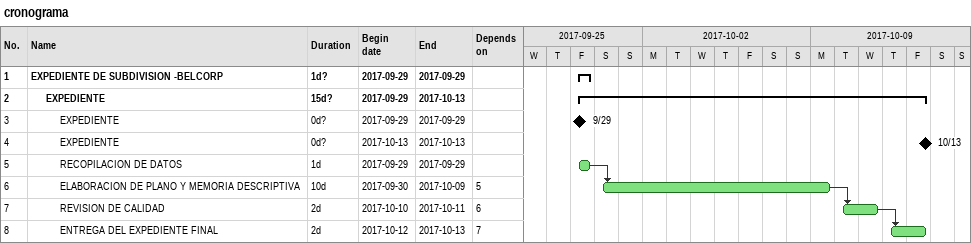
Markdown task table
cronograma

| ID | Level | Task | Duration | Start | Finish | Predecessors |
|---|---|---|---|---|---|---|
| 1 | 1 | **EXPEDIENTE DE SUBDIVISION -BELCORP** | 1d? | 2017-09-29 | 2017-09-29 |  |
| 2 | 2 | **EXPEDIENTE** | 15d? | 2017-09-29 | 2017-10-13 |  |
| 3 | 3 | EXPEDIENTE | 0d? | 2017-09-29 | 2017-09-29 |  |
| 4 | 3 | EXPEDIENTE | 0d? | 2017-10-13 | 2017-10-13 |  |
| 5 | 3 | RECOPILACION DE DATOS | 1d | 2017-09-29 | 2017-09-29 |  |
| 6 | 3 | ELABORACION DE PLANO Y MEMORIA DESCRIPTIVA | 10d | 2017-09-30 | 2017-10-09 | 5 |
| 7 | 3 | REVISION DE CALIDAD | 2d | 2017-10-10 | 2017-10-11 | 6 |
| 8 | 3 | ENTREGA DEL EXPEDIENTE FINAL | 2d | 2017-10-12 | 2017-10-13 | 7 |
